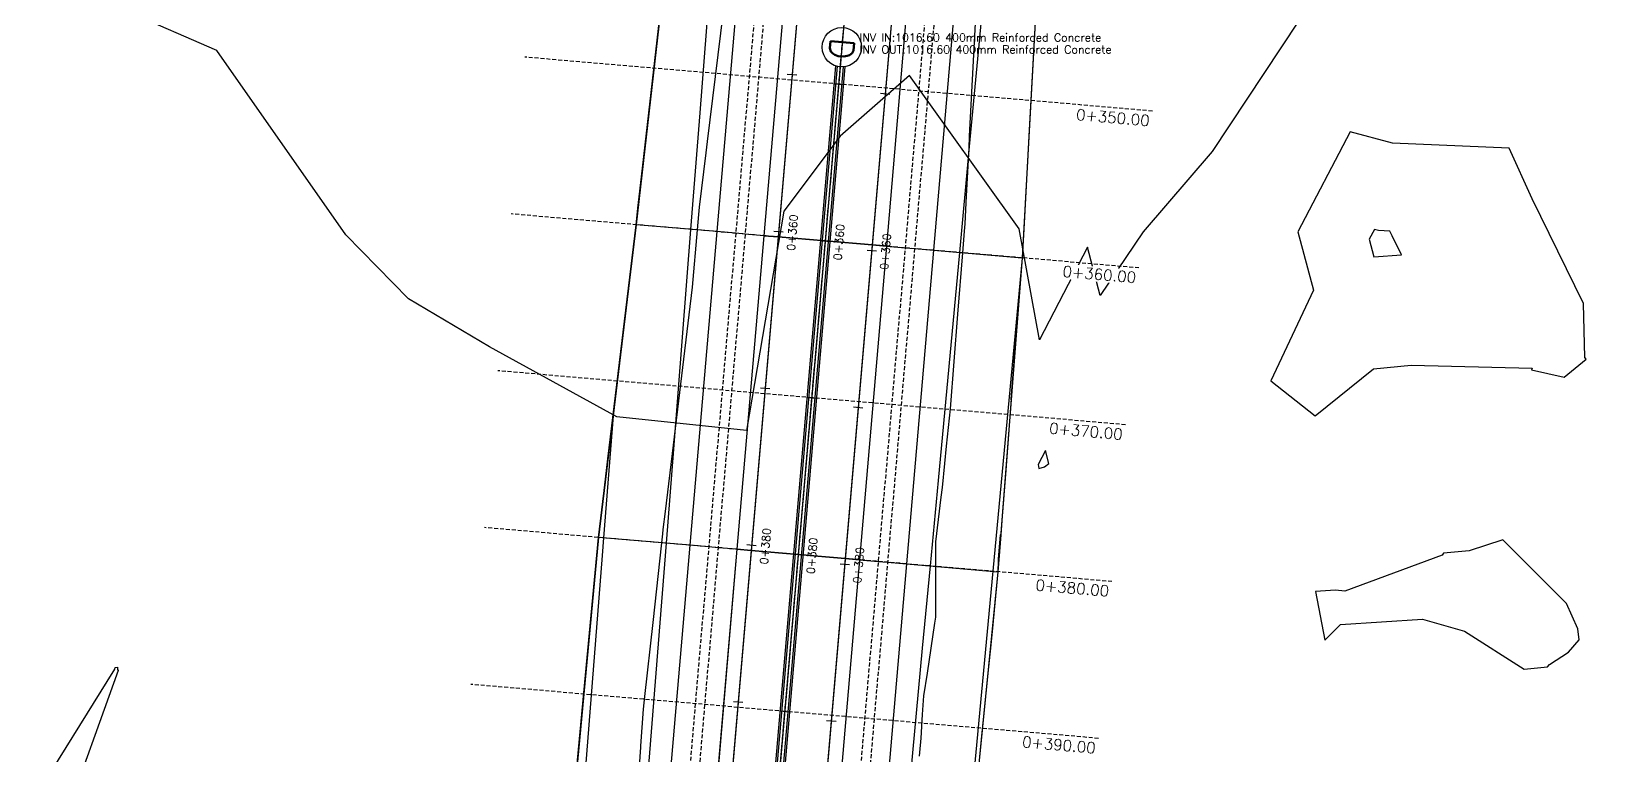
# Model space of a CAD drawing. Header units: metres. Extents: x 517023 to 519141, y 3924953 to 3927827.
# Drawn here: x 517780.4 to 517879.9, y 3925561.9 to 3925607.9 of the extents above; entities that cross this region are included whole.
import ezdxf
from ezdxf.enums import TextEntityAlignment as Align

# ---------------------------------------------------------------- set-up
doc = ezdxf.new("R2010")
doc.units = ezdxf.units.M
for name, pattern in [('CENTER', [2, 1.25, -0.25, 0.25, -0.25]), ('CENTER2', [1.125, 0.75, -0.125, 0.125, -0.125]), ('HIDDEN', [0.375, 0.25, -0.125])]:
    doc.linetypes.add(name, pattern=pattern)
for name, color, linetype in [('C-ROAD', 7, 'Continuous'), ('C-ROAD-CNTR-N', 92, 'Continuous'), ('C-ROAD-CORR', 5, 'Continuous'), ('C-ROAD-LINK', 150, 'Continuous'), ('C-ROAD-SAMP', 150, 'HIDDEN'), ('C-ROAD-SAMP-TEXT', 11, 'Continuous'), ('C-ROAD-STAN-MAJR', 11, 'Continuous'), ('C-ROAD-STAN-MINR', 11, 'Continuous'), ('C-STRM-CNTR', 170, 'CENTER2'), ('C-STRM-PIPE', 170, 'Continuous'), ('C-STRM-STRC', 170, 'Continuous'), ('C-STRM-TEXT', 7, 'Continuous'), ('C-TINN-BNDY', 110, 'Continuous'), ('C-TOPO-FEAT', 94, 'Continuous'), ('C-TOPO-MAJR', 9, 'Continuous'), ('C-TOPO-MINR', 8, 'Continuous'), ('C-TOPO-MINR-N', 11, 'Continuous')]:
    doc.layers.add(name, color=color, linetype=linetype)
doc.styles.add('SHR', font='SIMPLEX', dxfattribs={"height": 0.75})
doc.styles.get("Standard").update_dxf_attribs({"font": 'simplex.shx'})

# ---------------------------------------------------------------- blocks, each defined once
blk = doc.blocks.new('AeccTickLine')
blk.add_line((0, -0.5), (0, 0.5))
blk = doc.blocks.new('Storm Manhole')
at = {"color": 0, "linetype": 'ByBlock', "lineweight": -2}
blk.add_circle((0, 0), 0.0625, dxfattribs=at)
at = {"color": 0, "linetype": 'ByBlock', "lineweight": -2, "style": 'SHR'}
blk.add_text('D', height=0.075, dxfattribs=at).set_placement((0.0051, -0.0375), align=Align.CENTER)

msp = doc.modelspace()

# ---------------------------------------------------------------- linework, layer by layer
at = {"layer": 'C-ROAD', "color": 7, "linetype": 'Continuous', "lineweight": -3, "flags": 128}
for points in [[(517860.254, 3925755.605), (517845.968, 3925718.484, 0.070526), (517833.983, 3925666.496), (517811.169, 3925401.107)], [(517865.854, 3925753.45), (517851.567, 3925716.329, 0.070526), (517839.961, 3925665.983), (517817.146, 3925400.593)]]:
    msp.add_lwpolyline(points, format="xyb", dxfattribs=at)
at = {"layer": 'C-ROAD-CNTR-N', "color": 92, "linetype": 'Continuous', "lineweight": -3, "flags": 128}
msp.add_lwpolyline([(517863.054, 3925754.527), (517848.768, 3925717.406, 0.070526), (517836.972, 3925666.24), (517814.158, 3925400.85)], format="xyb", dxfattribs=at)
at = {"layer": 'C-ROAD-CORR', "color": 161, "linetype": 'Continuous', "lineweight": -3}
for p, q in [((517823.941, 3925595.22, 1023.174), (517818.806, 3925595.662, 1025.751)), ((517825.137, 3925595.118, 1022.874), (517823.941, 3925595.22, 1023.174)), ((517825.735, 3925595.066, 1022.874), (517825.137, 3925595.118, 1022.874)), ((517826.93, 3925594.963, 1023.174), (517825.735, 3925595.066, 1022.874)), ((517827.827, 3925594.886, 1023.21), (517826.93, 3925594.963, 1023.174)), ((517830.816, 3925594.629, 1023.27), (517827.827, 3925594.886, 1023.21)), ((517830.816, 3925594.629, 1023.27), (517833.805, 3925594.372, 1023.21)), ((517833.805, 3925594.372, 1023.21), (517834.702, 3925594.295, 1023.174)), ((517834.702, 3925594.295, 1023.174), (517835.897, 3925594.193, 1022.874)), ((517835.897, 3925594.193, 1022.874), (517836.495, 3925594.141, 1022.874)), ((517836.495, 3925594.141, 1022.874), (517837.691, 3925594.038, 1023.174)), ((517837.691, 3925594.038, 1023.174), (517843.329, 3925593.554, 1026.004)), ((517822.228, 3925575.294, 1023.249), (517816.43, 3925575.792, 1026.159)), ((517823.424, 3925575.191, 1022.949), (517822.228, 3925575.294, 1023.249)), ((517824.022, 3925575.14, 1022.949), (517823.424, 3925575.191, 1022.949)), ((517825.217, 3925575.037, 1023.249), (517824.022, 3925575.14, 1022.949)), ((517826.114, 3925574.96, 1023.285), (517825.217, 3925575.037, 1023.249)), ((517829.103, 3925574.703, 1023.345), (517826.114, 3925574.96, 1023.285)), ((517829.103, 3925574.703, 1023.345), (517832.092, 3925574.446, 1023.285)), ((517832.092, 3925574.446, 1023.285), (517832.989, 3925574.369, 1023.249)), ((517832.989, 3925574.369, 1023.249), (517834.184, 3925574.266, 1022.949)), ((517834.184, 3925574.266, 1022.949), (517834.782, 3925574.215, 1022.949)), ((517834.782, 3925574.215, 1022.949), (517835.978, 3925574.112, 1023.249)), ((517835.978, 3925574.112, 1023.249), (517841.79, 3925573.612, 1026.166))]:
    msp.add_line(p, q, dxfattribs=at)
at = {"layer": 'C-ROAD-CORR', "color": 6, "linetype": 'Continuous', "lineweight": -3}
for p, q in [((517823.941, 3925595.22, 1023.174), (517818.806, 3925595.662, 1025.751)), ((517825.137, 3925595.118, 1022.874), (517823.941, 3925595.22, 1023.174)), ((517825.735, 3925595.066, 1022.874), (517825.137, 3925595.118, 1022.874)), ((517826.93, 3925594.963, 1023.174), (517825.735, 3925595.066, 1022.874)), ((517826.931, 3925594.963, 1022.974), (517827.825, 3925594.887, 1023.01)), ((517827.829, 3925594.886, 1023.01), (517830.814, 3925594.63, 1023.07)), ((517833.807, 3925594.372, 1023.01), (517830.814, 3925594.63, 1023.07)), ((517834.701, 3925594.295, 1022.974), (517833.803, 3925594.373, 1023.01)), ((517834.702, 3925594.295, 1023.174), (517835.897, 3925594.193, 1022.874)), ((517835.897, 3925594.193, 1022.874), (517836.495, 3925594.141, 1022.874)), ((517836.495, 3925594.141, 1022.874), (517837.691, 3925594.038, 1023.174)), ((517837.691, 3925594.038, 1023.174), (517843.329, 3925593.554, 1026.004)), ((517822.228, 3925575.294, 1023.249), (517816.43, 3925575.792, 1026.159)), ((517823.424, 3925575.191, 1022.949), (517822.228, 3925575.294, 1023.249)), ((517824.022, 3925575.14, 1022.949), (517823.424, 3925575.191, 1022.949)), ((517825.217, 3925575.037, 1023.249), (517824.022, 3925575.14, 1022.949)), ((517825.218, 3925575.037, 1023.049), (517826.112, 3925574.96, 1023.085)), ((517826.116, 3925574.96, 1023.085), (517829.101, 3925574.703, 1023.145)), ((517832.094, 3925574.446, 1023.085), (517829.101, 3925574.703, 1023.145)), ((517832.988, 3925574.369, 1023.049), (517832.09, 3925574.446, 1023.085)), ((517832.989, 3925574.369, 1023.249), (517834.184, 3925574.266, 1022.949)), ((517834.184, 3925574.266, 1022.949), (517834.782, 3925574.215, 1022.949)), ((517834.782, 3925574.215, 1022.949), (517835.978, 3925574.112, 1023.249)), ((517835.978, 3925574.112, 1023.249), (517841.79, 3925573.612, 1026.166))]:
    msp.add_line(p, q, dxfattribs=at)
at = {"layer": 'C-ROAD-CORR', "color": 11, "linetype": 'Continuous', "lineweight": -3}
for p, q in [((517823.941, 3925595.22, 1023.174), (517818.806, 3925595.662, 1025.751)), ((517825.137, 3925595.118, 1022.874), (517823.941, 3925595.22, 1023.174)), ((517826.93, 3925594.963, 1023.174), (517825.735, 3925595.066, 1022.874)), ((517826.93, 3925594.963, 1023.174), (517826.931, 3925594.963, 1022.974)), ((517827.825, 3925594.887, 1023.01), (517827.827, 3925594.886, 1023.21)), ((517827.827, 3925594.886, 1023.21), (517827.829, 3925594.886, 1023.01)), ((517830.814, 3925594.63, 1023.07), (517830.816, 3925594.629, 1023.27)), ((517833.803, 3925594.373, 1023.01), (517833.805, 3925594.372, 1023.21)), ((517833.805, 3925594.372, 1023.21), (517833.807, 3925594.372, 1023.01)), ((517834.702, 3925594.295, 1023.174), (517834.701, 3925594.295, 1022.974)), ((517834.702, 3925594.295, 1023.174), (517835.897, 3925594.193, 1022.874)), ((517836.495, 3925594.141, 1022.874), (517837.691, 3925594.038, 1023.174)), ((517837.691, 3925594.038, 1023.174), (517843.329, 3925593.554, 1026.004)), ((517822.228, 3925575.294, 1023.249), (517816.43, 3925575.792, 1026.159)), ((517823.424, 3925575.191, 1022.949), (517822.228, 3925575.294, 1023.249)), ((517825.217, 3925575.037, 1023.249), (517824.022, 3925575.14, 1022.949)), ((517825.217, 3925575.037, 1023.249), (517825.218, 3925575.037, 1023.049)), ((517826.112, 3925574.96, 1023.085), (517826.114, 3925574.96, 1023.285)), ((517826.114, 3925574.96, 1023.285), (517826.116, 3925574.96, 1023.085)), ((517829.101, 3925574.703, 1023.145), (517829.103, 3925574.703, 1023.345)), ((517832.09, 3925574.446, 1023.085), (517832.092, 3925574.446, 1023.285)), ((517832.092, 3925574.446, 1023.285), (517832.094, 3925574.446, 1023.085)), ((517832.989, 3925574.369, 1023.249), (517832.988, 3925574.369, 1023.049)), ((517832.989, 3925574.369, 1023.249), (517834.184, 3925574.266, 1022.949)), ((517834.782, 3925574.215, 1022.949), (517835.978, 3925574.112, 1023.249)), ((517835.978, 3925574.112, 1023.249), (517841.79, 3925573.612, 1026.166))]:
    msp.add_line(p, q, dxfattribs=at)
at = {"layer": 'C-ROAD-CORR', "color": 20, "linetype": 'Continuous', "lineweight": -3}
for p, q in [((517823.941, 3925595.22, 1023.174), (517818.806, 3925595.662, 1025.751)), ((517837.691, 3925594.038, 1023.174), (517843.329, 3925593.554, 1026.004)), ((517822.228, 3925575.294, 1023.249), (517816.43, 3925575.792, 1026.159)), ((517835.978, 3925574.112, 1023.249), (517841.79, 3925573.612, 1026.166))]:
    msp.add_line(p, q, dxfattribs=at)
at = {"layer": 'C-ROAD-CORR', "color": 149, "linetype": 'Continuous', "lineweight": -3}
for p, q in [((517827.827, 3925594.886, 1023.21), (517826.93, 3925594.963, 1023.174)), ((517830.816, 3925594.629, 1023.27), (517827.827, 3925594.886, 1023.21)), ((517830.816, 3925594.629, 1023.27), (517833.805, 3925594.372, 1023.21)), ((517833.805, 3925594.372, 1023.21), (517834.702, 3925594.295, 1023.174)), ((517826.114, 3925574.96, 1023.285), (517825.217, 3925575.037, 1023.249)), ((517829.103, 3925574.703, 1023.345), (517826.114, 3925574.96, 1023.285)), ((517829.103, 3925574.703, 1023.345), (517832.092, 3925574.446, 1023.285)), ((517832.092, 3925574.446, 1023.285), (517832.989, 3925574.369, 1023.249))]:
    msp.add_line(p, q, dxfattribs=at)
at = {"layer": 'C-ROAD-CORR', "color": 41, "linetype": 'Continuous', "lineweight": -3}
for p, q in [((517826.931, 3925594.963, 1022.974), (517827.825, 3925594.887, 1023.01)), ((517827.829, 3925594.886, 1023.01), (517830.814, 3925594.63, 1023.07)), ((517833.807, 3925594.372, 1023.01), (517830.814, 3925594.63, 1023.07)), ((517834.701, 3925594.295, 1022.974), (517833.803, 3925594.373, 1023.01)), ((517825.218, 3925575.037, 1023.049), (517826.112, 3925574.96, 1023.085)), ((517826.116, 3925574.96, 1023.085), (517829.101, 3925574.703, 1023.145)), ((517832.094, 3925574.446, 1023.085), (517829.101, 3925574.703, 1023.145)), ((517832.988, 3925574.369, 1023.049), (517832.09, 3925574.446, 1023.085))]:
    msp.add_line(p, q, dxfattribs=at)
at = {"layer": 'C-ROAD-CORR', "color": 150, "linetype": 'CENTER', "lineweight": -3, "flags": 128}
msp.add_lwpolyline([(517908.941, 3925944.474), (517904.924, 3925924.882), (517900.908, 3925905.289), (517896.892, 3925885.697), (517892.875, 3925866.104), (517888.859, 3925846.512), (517886.235, 3925833.71), (517884.796, 3925826.929), (517880.119, 3925807.485), (517876.281, 3925793.64), (517874.668, 3925788.243), (517868.452, 3925769.235), (517863.054, 3925754.527), (517861.498, 3925750.484), (517854.314, 3925731.819), (517848.768, 3925717.406), (517847.183, 3925713.134), (517841.475, 3925693.976), (517841.066, 3925692.239), (517837.844, 3925674.318), (517836.972, 3925666.24), (517835.955, 3925654.409), (517834.242, 3925634.482), (517832.529, 3925614.556), (517830.816, 3925594.629), (517829.103, 3925574.703), (517827.39, 3925554.776), (517825.677, 3925534.85), (517823.964, 3925514.923), (517822.251, 3925494.997), (517820.538, 3925475.07), (517818.825, 3925455.144), (517817.112, 3925435.217), (517815.399, 3925415.291), (517814.158, 3925400.85)], dxfattribs=at)
at = {"layer": 'C-ROAD-CORR', "color": 11, "linetype": 'Continuous', "lineweight": -3, "flags": 128}
for points in [[(517854.565, 3925753.153), (517847.267, 3925734.531), (517842.715, 3925719.735), (517839.005, 3925716.054), (517835.537, 3925695.404), (517835.299, 3925693.568), (517827.331, 3925675.683), (517826.277, 3925667.159), (517823.824, 3925655.452), (517823.576, 3925635.399), (517821.071, 3925615.541), (517818.806, 3925595.662), (517816.43, 3925575.792), (517814.558, 3925555.879), (517813.445, 3925535.901), (517814.214, 3925515.762), (517816.515, 3925495.49), (517811.864, 3925475.816), (517808.153, 3925456.061), (517808.444, 3925435.963), (517799.495, 3925416.658), (517796.319, 3925402.384)], [(517865.426, 3925748.972), (517861.787, 3925728.943), (517856.609, 3925714.388), (517854.394, 3925710.558), (517848.436, 3925692.301), (517848.051, 3925690.629), (517845.203, 3925673.362), (517844.582, 3925665.585), (517844.964, 3925653.634), (517845.686, 3925633.499), (517844.421, 3925613.534), (517843.329, 3925593.554), (517841.79, 3925573.612), (517839.812, 3925553.709), (517838.052, 3925533.786), (517833.429, 3925514.11), (517830.393, 3925494.297), (517830.118, 3925474.247), (517828.639, 3925454.3), (517827.56, 3925434.319), (517826.252, 3925414.358), (517826.91, 3925399.754)]]:
    msp.add_lwpolyline(points, dxfattribs=at)
at = {"layer": 'C-ROAD-CORR', "color": 5, "linetype": 'Continuous', "lineweight": -3, "flags": 128}
for points in [[(517857.858, 3925751.885), (517850.675, 3925733.22), (517845.128, 3925718.807), (517843.51, 3925714.446), (517837.683, 3925694.888), (517837.265, 3925693.115), (517833.976, 3925674.82), (517833.086, 3925666.574), (517832.069, 3925654.743), (517830.356, 3925634.816), (517828.643, 3925614.89), (517826.93, 3925594.963), (517825.217, 3925575.037), (517823.504, 3925555.11), (517821.791, 3925535.184), (517820.078, 3925515.257), (517818.365, 3925495.331), (517816.652, 3925475.404), (517814.939, 3925455.478), (517813.226, 3925435.551), (517811.513, 3925415.625), (517810.272, 3925401.184)], [(517858.698, 3925751.562), (517851.515, 3925732.896), (517845.968, 3925718.484), (517844.358, 3925714.143), (517838.558, 3925694.677), (517838.142, 3925692.913), (517834.869, 3925674.704), (517833.983, 3925666.496), (517832.966, 3925654.666), (517831.253, 3925634.739), (517829.54, 3925614.813), (517827.827, 3925594.886), (517826.114, 3925574.96), (517824.401, 3925555.033), (517822.688, 3925535.107), (517820.975, 3925515.18), (517819.262, 3925495.254), (517817.549, 3925475.327), (517815.836, 3925455.401), (517814.123, 3925435.474), (517812.41, 3925415.548), (517811.169, 3925401.107)], [(517864.298, 3925749.407), (517857.114, 3925730.741), (517851.567, 3925716.329), (517850.008, 3925712.125), (517844.391, 3925693.274), (517843.989, 3925691.565), (517840.819, 3925673.931), (517839.961, 3925665.983), (517838.944, 3925654.152), (517837.231, 3925634.225), (517835.518, 3925614.299), (517833.805, 3925594.372), (517832.092, 3925574.446), (517830.379, 3925554.519), (517828.666, 3925534.593), (517826.953, 3925514.666), (517825.24, 3925494.74), (517823.527, 3925474.813), (517821.814, 3925454.887), (517820.101, 3925434.96), (517818.388, 3925415.034), (517817.146, 3925400.593)], [(517865.138, 3925749.083), (517857.954, 3925730.418), (517852.407, 3925716.005), (517850.856, 3925711.822), (517845.266, 3925693.063), (517844.866, 3925691.363), (517841.711, 3925673.815), (517840.858, 3925665.905), (517839.841, 3925654.075), (517838.128, 3925634.148), (517836.415, 3925614.222), (517834.702, 3925594.295), (517832.989, 3925574.369), (517831.276, 3925554.442), (517829.563, 3925534.516), (517827.85, 3925514.589), (517826.137, 3925494.663), (517824.424, 3925474.736), (517822.711, 3925454.81), (517820.998, 3925434.883), (517819.285, 3925414.957), (517818.043, 3925400.516)]]:
    msp.add_lwpolyline(points, dxfattribs=at)
at = {"layer": 'C-ROAD-CORR', "color": 92, "linetype": 'HIDDEN', "lineweight": -3, "flags": 128}
for points in [[(517859.074, 3925729.987), (517853.527, 3925715.574), (517851.986, 3925711.419), (517846.433, 3925692.783), (517846.035, 3925691.093), (517842.901, 3925673.661), (517842.053, 3925665.803), (517841.036, 3925653.972), (517839.323, 3925634.046), (517837.61, 3925614.119), (517835.897, 3925594.193), (517834.184, 3925574.266), (517832.471, 3925554.34), (517830.758, 3925534.413), (517829.045, 3925514.487), (517827.332, 3925494.56), (517825.619, 3925474.634), (517823.906, 3925454.707), (517822.193, 3925434.781)], [(517859.634, 3925729.771), (517854.087, 3925715.359), (517852.551, 3925711.217), (517847.017, 3925692.642), (517846.62, 3925690.958), (517843.496, 3925673.583), (517842.651, 3925665.751), (517841.634, 3925653.921), (517839.921, 3925633.994), (517838.208, 3925614.068), (517836.495, 3925594.141), (517834.782, 3925574.215), (517833.069, 3925554.288), (517831.356, 3925534.362), (517829.643, 3925514.435), (517827.93, 3925494.509), (517826.217, 3925474.582), (517824.504, 3925454.656), (517822.791, 3925434.729)], [(517832.191, 3925675.052), (517831.293, 3925666.728), (517830.276, 3925654.897), (517828.563, 3925634.971), (517826.85, 3925615.044), (517825.137, 3925595.118), (517823.424, 3925575.191), (517821.711, 3925555.265), (517819.998, 3925535.338), (517818.285, 3925515.412)], [(517832.786, 3925674.975), (517831.891, 3925666.676), (517830.874, 3925654.846), (517829.161, 3925634.919), (517827.448, 3925614.993), (517825.735, 3925595.066), (517824.022, 3925575.14), (517822.309, 3925555.213), (517820.596, 3925535.287), (517818.883, 3925515.36)]]:
    msp.add_lwpolyline(points, dxfattribs=at)
at = {"layer": 'C-ROAD-CORR', "color": 1, "linetype": 'Continuous', "lineweight": -3, "flags": 128}
for points in [[(517860.754, 3925729.34), (517855.207, 3925714.928), (517853.681, 3925710.813), (517848.183, 3925692.362), (517847.789, 3925690.689), (517844.686, 3925673.429), (517843.847, 3925665.649), (517842.83, 3925653.818), (517841.117, 3925633.891), (517839.404, 3925613.965), (517837.691, 3925594.038), (517835.978, 3925574.112), (517834.265, 3925554.185), (517832.552, 3925534.259), (517830.839, 3925514.332), (517829.126, 3925494.406), (517827.413, 3925474.479), (517825.7, 3925454.553), (517823.987, 3925434.626)], [(517861.787, 3925728.943), (517856.609, 3925714.388), (517854.394, 3925710.558), (517848.436, 3925692.301), (517848.051, 3925690.629), (517845.203, 3925673.362), (517844.582, 3925665.585), (517844.964, 3925653.634), (517845.686, 3925633.499), (517844.421, 3925613.534), (517843.329, 3925593.554), (517841.79, 3925573.612), (517839.812, 3925553.709), (517838.052, 3925533.786), (517833.429, 3925514.11), (517830.393, 3925494.297), (517830.118, 3925474.247), (517828.639, 3925454.3), (517827.56, 3925434.319)], [(517827.331, 3925675.683), (517826.277, 3925667.159), (517823.824, 3925655.452), (517823.576, 3925635.399), (517821.071, 3925615.541), (517818.806, 3925595.662), (517816.43, 3925575.792), (517814.558, 3925555.879), (517813.445, 3925535.901), (517814.214, 3925515.762)], [(517831.001, 3925675.207), (517830.097, 3925666.831), (517829.08, 3925655), (517827.367, 3925635.073), (517825.654, 3925615.147), (517823.941, 3925595.22), (517822.228, 3925575.294), (517820.515, 3925555.367), (517818.802, 3925535.441), (517817.089, 3925515.514)]]:
    msp.add_lwpolyline(points, dxfattribs=at)
at = {"layer": 'C-ROAD-LINK', "color": 83, "linetype": 'Continuous', "lineweight": -3}
for p, q in [((517825.735, 3925595.066, 1022.874), (517825.137, 3925595.118, 1022.874)), ((517835.897, 3925594.193, 1022.874), (517836.495, 3925594.141, 1022.874)), ((517824.022, 3925575.14, 1022.949), (517823.424, 3925575.191, 1022.949)), ((517834.184, 3925574.266, 1022.949), (517834.782, 3925574.215, 1022.949))]:
    msp.add_line(p, q, dxfattribs=at)
at = {"layer": 'C-STRM-CNTR', "color": 6, "linetype": 'CENTER2', "lineweight": -3}
msp.add_lwpolyline([(517831.767, 3925605.69), (517822.884, 3925502.357)], dxfattribs=at)
at = {"layer": 'C-STRM-PIPE', "color": 150, "linetype": 'Continuous', "lineweight": -3}
for p, q in [((517831.471, 3925605.752), (517822.582, 3925502.347)), ((517832.069, 3925605.701), (517823.179, 3925502.295))]:
    msp.add_line(p, q, dxfattribs=at)
at = {"layer": 'C-STRM-PIPE', "color": 140, "linetype": 'Continuous', "lineweight": -3}
for p, q in [((517831.569, 3925605.723), (517822.683, 3925502.359)), ((517831.967, 3925605.689), (517823.082, 3925502.324))]:
    msp.add_line(p, q, dxfattribs=at)
at = {"layer": 'C-TINN-BNDY', "color": 110, "linetype": 'Continuous', "lineweight": -3}
for points in [[(517875.19, 3925766.881, 1025.553), (517861.787, 3925728.943, 1025.291), (517856.609, 3925714.388, 1024.969), (517848.051, 3925690.629, 1023.695), (517845.203, 3925673.362, 1023.367), (517844.964, 3925653.634, 1024.02), (517845.686, 3925633.499, 1025.317), (517844.421, 3925613.534, 1025.617), (517843.329, 3925593.554, 1026.004), (517841.79, 3925573.612, 1026.166), (517839.812, 3925553.709, 1026.108), (517838.052, 3925533.786, 1026.159), (517833.429, 3925514.11, 1024.774), (517830.393, 3925494.297, 1024.185)], [(517811.864, 3925475.816, 1024.528), (517814.214, 3925515.762, 1024.917), (517813.445, 3925535.901, 1026.088), (517814.558, 3925555.879, 1026.313), (517816.43, 3925575.792, 1026.159), (517818.806, 3925595.662, 1025.751), (517821.071, 3925615.541, 1025.399), (517823.576, 3925635.399, 1024.926), (517823.824, 3925655.452, 1025.586), (517827.331, 3925675.683, 1024.957), (517839.005, 3925716.054, 1022.908), (517847.267, 3925734.531, 1025.064), (517854.565, 3925753.153, 1025.676)], [(517815.037, 3925560.967, -0.017), (517815.501, 3925565.912, -0.075), (517816.43, 3925575.792, 0), (517816.487, 3925576.269, -0.002), (517816.545, 3925576.749, -0.005), (517817.026, 3925580.78, -0.002), (517818.806, 3925595.662, 0), (517818.926, 3925596.715, 0.003), (517819.152, 3925598.696, -0.009), (517821.071, 3925615.541, 0)]]:
    msp.add_polyline3d(points, dxfattribs=at)
at = {"layer": 'C-TOPO-FEAT', "color": 94, "linetype": 'Continuous', "lineweight": -3, "flags": 128}
for points in [[(517857.859, 3925751.885), (517850.676, 3925733.219), (517845.129, 3925718.807), (517843.511, 3925714.445), (517837.684, 3925694.888), (517837.266, 3925693.115), (517833.977, 3925674.82), (517833.087, 3925666.573), (517832.07, 3925654.743), (517830.357, 3925634.816), (517828.644, 3925614.89), (517826.931, 3925594.963), (517825.218, 3925575.037), (517823.505, 3925555.11), (517821.792, 3925535.184), (517820.079, 3925515.257), (517818.366, 3925495.331), (517816.653, 3925475.404), (517814.94, 3925455.478), (517813.227, 3925435.551), (517811.514, 3925415.625), (517810.273, 3925401.184)], [(517858.698, 3925751.562), (517851.515, 3925732.896), (517845.968, 3925718.484), (517844.358, 3925714.143), (517838.558, 3925694.677), (517838.142, 3925692.913), (517834.869, 3925674.704), (517833.983, 3925666.496), (517832.966, 3925654.666), (517831.253, 3925634.739), (517829.54, 3925614.813), (517827.827, 3925594.886), (517826.114, 3925574.96), (517824.401, 3925555.033), (517822.688, 3925535.107), (517820.975, 3925515.18), (517819.262, 3925495.254), (517817.549, 3925475.327), (517815.836, 3925455.401), (517814.123, 3925435.474), (517812.41, 3925415.548), (517811.169, 3925401.107)], [(517861.498, 3925750.484), (517854.314, 3925731.819), (517848.768, 3925717.406), (517847.183, 3925713.134), (517841.475, 3925693.976), (517841.066, 3925692.239), (517837.844, 3925674.318), (517836.972, 3925666.24), (517835.955, 3925654.409), (517834.242, 3925634.482), (517832.529, 3925614.556), (517830.816, 3925594.629), (517829.103, 3925574.703), (517827.39, 3925554.776), (517825.677, 3925534.85), (517823.964, 3925514.923), (517822.251, 3925494.997), (517820.538, 3925475.07), (517818.825, 3925455.144), (517817.112, 3925435.217), (517815.399, 3925415.291), (517814.158, 3925400.85)], [(517864.298, 3925749.407), (517857.114, 3925730.741), (517851.567, 3925716.329), (517850.008, 3925712.125), (517844.391, 3925693.274), (517843.989, 3925691.565), (517840.819, 3925673.931), (517839.961, 3925665.983), (517838.944, 3925654.152), (517837.231, 3925634.225), (517835.518, 3925614.299), (517833.805, 3925594.372), (517832.092, 3925574.446), (517830.379, 3925554.519), (517828.666, 3925534.593), (517826.953, 3925514.666), (517825.24, 3925494.74), (517823.527, 3925474.813), (517821.814, 3925454.887), (517820.101, 3925434.96), (517818.388, 3925415.034), (517817.146, 3925400.593)], [(517865.137, 3925749.084), (517857.953, 3925730.418), (517852.406, 3925716.006), (517850.855, 3925711.822), (517845.265, 3925693.064), (517844.865, 3925691.363), (517841.71, 3925673.815), (517840.857, 3925665.906), (517839.84, 3925654.075), (517838.127, 3925634.148), (517836.414, 3925614.222), (517834.701, 3925594.295), (517832.988, 3925574.369), (517831.275, 3925554.442), (517829.562, 3925534.516), (517827.849, 3925514.589), (517826.136, 3925494.663), (517824.423, 3925474.736), (517822.71, 3925454.81), (517820.997, 3925434.883), (517819.284, 3925414.957), (517818.042, 3925400.516)]]:
    msp.add_lwpolyline(points, dxfattribs=at)
at = {"layer": 'C-TOPO-MAJR', "color": 9, "linetype": 'Continuous', "lineweight": -3}
for points in [[(517818.806, 3925595.662), (517818.806, 3925595.662), (517818.932, 3925596.71), (517818.932, 3925596.716), (517818.984, 3925597.22)], [(517843.329, 3925593.554), (517842.614, 3925584.586), (517842.61, 3925584.541), (517842.634, 3925584.542)], [(517841.974, 3925575.99), (517841.928, 3925575.939), (517841.796, 3925574.43), (517841.795, 3925574.316), (517841.79, 3925573.612)]]:
    msp.add_lwpolyline(points, dxfattribs=at)
at = {"layer": 'C-TOPO-MAJR', "color": 9, "linetype": 'Continuous', "lineweight": -3, "elevation": 1030}
msp.add_lwpolyline([(517866.823, 3925594.943), (517866.68, 3925595.257), (517865.954, 3925595.288), (517865.692, 3925595.36), (517865.368, 3925594.737), (517865.663, 3925593.625), (517867.403, 3925593.754), (517866.823, 3925594.943)], close=True, dxfattribs=at)
at = {"layer": 'C-TOPO-MINR', "color": 8, "linetype": 'Continuous', "lineweight": -3}
for points, elevation in [([(517824.689, 3925611.975), (517823.325, 3925600.954), (517823.235, 3925600.222), (517822.808, 3925596.778), (517822.768, 3925596.301), (517822.686, 3925595.328), (517822.377, 3925591.691), (517822.165, 3925589.94), (517821.16, 3925581.654), (517820.649, 3925577.445), (517820.51, 3925576.299), (517820.479, 3925576.011), (517820.418, 3925575.45), (517819.866, 3925570.377), (517819.354, 3925565.695), (517819.266, 3925564.889), (517819.101, 3925562.545), (517819.095, 3925562.468), (517818.729, 3925557.269)], -2), ([(517860.874, 3925608.587), (517855.399, 3925600.313), (517851.018, 3925595.217), (517848.284, 3925591.154), (517847.465, 3925594.239), (517844.433, 3925588.34), (517843.13, 3925595.396), (517836.166, 3925605.144), (517831.761, 3925601.284), (517828.182, 3925596.521), (517825.815, 3925582.589), (517817.59, 3925583.46), (517809.511, 3925587.899), (517804.367, 3925590.944), (517800.371, 3925595.007), (517792.189, 3925606.728), (517786.532, 3925609.193)], 1026), ([(517840.341, 3925608.459), (517839.97, 3925601.279), (517839.932, 3925600.529), (517839.775, 3925597.503), (517839.683, 3925595.72), (517839.645, 3925595.24), (517839.536, 3925593.88), (517839.225, 3925589.972), (517838.745, 3925583.96), (517838.503, 3925581.585), (517838.393, 3925580.499), (517838.237, 3925578.966), (517838.162, 3925578.347), (517837.819, 3925575.502), (517837.819, 3925574.961), (517837.82, 3925573.954), (517837.822, 3925572.06), (517837.823, 3925571.087), (517837.823, 3925570.724), (517837.767, 3925570.352), (517837.284, 3925567.162), (517837.068, 3925565.738), (517836.986, 3925564.54), (517836.883, 3925563.038), (517836.863, 3925562.813), (517836.823, 3925562.37), (517836.778, 3925561.904)], -2), ([(517780.409, 3925558.869), (517785.72, 3925567.428), (517785.741, 3925567.531), (517785.877, 3925567.553), (517785.883, 3925567.407), (517785.921, 3925567.336), (517782.468, 3925557.719)], 1026)]:
    msp.add_lwpolyline(points, dxfattribs=dict(at, elevation=elevation))
at = {"layer": 'C-TOPO-MINR', "color": 8, "linetype": 'Continuous', "lineweight": -3, "elevation": 1028}
for points in [[(517859.125, 3925585.736), (517861.922, 3925583.513), (517865.639, 3925586.509), (517868.033, 3925586.746), (517875.716, 3925586.555), (517875.662, 3925586.447), (517875.658, 3925586.432), (517877.745, 3925585.972), (517879.145, 3925587.125), (517879.06, 3925587.222), (517878.962, 3925590.649), (517875.709, 3925597.314), (517874.244, 3925600.524), (517866.832, 3925600.839), (517864.156, 3925601.571), (517860.84, 3925595.203), (517861.825, 3925591.497), (517859.125, 3925585.736)], [(517844.744, 3925580.275), (517845.023, 3925580.484), (517844.8, 3925581.323), (517844.343, 3925580.433), (517844.386, 3925580.169), (517844.744, 3925580.275)], [(517871.408, 3925569.844), (517875.201, 3925567.416), (517875.624, 3925567.475), (517876.683, 3925567.561), (517876.809, 3925567.727), (517878.016, 3925568.504), (517878.705, 3925569.287), (517878.617, 3925569.979), (517877.895, 3925571.592), (517873.846, 3925575.633), (517871.701, 3925574.93), (517870.074, 3925574.788), (517869.987, 3925574.667), (517863.814, 3925572.384), (517863.229, 3925572.434), (517861.962, 3925572.365), (517862.553, 3925569.267), (517863.534, 3925570.255), (517868.744, 3925570.59), (517871.408, 3925569.844)]]:
    msp.add_lwpolyline(points, close=True, dxfattribs=at)
at = {"layer": 'C-TOPO-MINR-N', "color": 11, "linetype": 'Continuous', "lineweight": -3}
for points, elevation in [([(517813.564, 3925483.01), (517815.366, 3925505.613), (517816.041, 3925515.604), (517816.986, 3925527.652), (517817.605, 3925535.544), (517818.786, 3925550.606), (517819.168, 3925555.483), (517819.541, 3925560.238), (517820.732, 3925575.423), (517821.201, 3925581.408), (517822.295, 3925595.362), (517822.876, 3925602.765), (517823.858, 3925615.301), (517824.629, 3925625.134), (517825.422, 3925635.241), (517826.154, 3925644.58), (517826.985, 3925655.18), (517827.506, 3925661.826), (517827.913, 3925667.018), (517828.621, 3925671.557), (517829.229, 3925675.437), (517831.342, 3925684.687), (517831.457, 3925685.598), (517832.784, 3925694.538)], 1024), ([(517844.971, 3925654.23), (517844.954, 3925653.95), (517844.925, 3925653.638), (517844.888, 3925653.244), (517843.062, 3925633.724), (517841.956, 3925621.902), (517841.199, 3925613.811), (517839.967, 3925600.631), (517839.337, 3925593.897), (517837.982, 3925579.413), (517837.474, 3925573.983), (517836.985, 3925568.752), (517835.612, 3925554.07), (517835.168, 3925549.322), (517833.749, 3925534.156), (517832.935, 3925525.455), (517831.886, 3925514.242), (517830.509, 3925499.513)], 1024), ([(517843.34, 3925593.742), (517843.322, 3925593.554), (517843.32, 3925593.528), (517841.46, 3925573.641), (517839.667, 3925554.478), (517839.597, 3925553.727), (517837.839, 3925534.933), (517837.734, 3925533.813), (517837.52, 3925531.521)], 1026), ([(517817.355, 3925583.525), (517816.746, 3925575.765), (517816.659, 3925574.649), (517815.183, 3925555.826), (517813.669, 3925536.518), (517813.62, 3925535.886), (517813.503, 3925534.395)], 1026)]:
    msp.add_lwpolyline(points, dxfattribs=dict(at, elevation=elevation))

# ---------------------------------------------------------------- block references
at = {"layer": 'C-ROAD-STAN-MAJR', "color": 11, "linetype": 'Continuous', "lineweight": -3}
for p, xscale, yscale, zscale, rotation in [((517827.857, 3925595.234), 0.6000000000000001, 0.6000000000000001, 0.6000000000000001, 265.0865776087351), ((517830.816, 3925594.629), 0.5999999999999998, 0.5999999999999998, 0.5999999999999998, 265.0865776087227), ((517833.775, 3925594.024), 0.6, 0.6, 0.6, 265.0865776087142), ((517826.144, 3925575.308), 0.6000000000000001, 0.6000000000000001, 0.6000000000000001, 265.0865776087351), ((517829.103, 3925574.703), 0.5999999999999998, 0.5999999999999998, 0.5999999999999998, 265.0865776087227), ((517832.062, 3925574.098), 0.6, 0.6, 0.6, 265.0865776087142)]:
    msp.add_blockref('AeccTickLine', p, dxfattribs=dict(at, xscale=xscale, yscale=yscale, zscale=zscale, rotation=rotation))
at = {"layer": 'C-ROAD-STAN-MINR', "color": 11, "linetype": 'Continuous', "lineweight": -3}
for p, xscale, yscale, zscale, rotation in [((517828.713, 3925605.198), 0.6000000000000001, 0.6000000000000001, 0.6000000000000001, 265.0865776087351), ((517831.672, 3925604.593), 0.5999999999999998, 0.5999999999999998, 0.5999999999999998, 265.0865776087227), ((517834.632, 3925603.988), 0.6, 0.6, 0.6, 265.0865776087142), ((517827, 3925585.271), 0.6000000000000001, 0.6000000000000001, 0.6000000000000001, 265.0865776087351), ((517829.959, 3925584.666), 0.5999999999999998, 0.5999999999999998, 0.5999999999999998, 265.0865776087227), ((517832.919, 3925584.061), 0.6, 0.6, 0.6, 265.0865776087142), ((517825.287, 3925565.345), 0.6000000000000001, 0.6000000000000001, 0.6000000000000001, 265.0865776087351), ((517828.246, 3925564.74), 0.5999999999999998, 0.5999999999999998, 0.5999999999999998, 265.0865776087227), ((517831.206, 3925564.135), 0.6, 0.6, 0.6, 265.0865776087142)]:
    msp.add_blockref('AeccTickLine', p, dxfattribs=dict(at, xscale=xscale, yscale=yscale, zscale=zscale, rotation=rotation))
at = {"layer": 'C-STRM-STRC', "color": 6, "linetype": 'Continuous', "lineweight": -3, "xscale": 20.00000000000001, "yscale": 20.00000000000001, "zscale": 20.00000000000001, "rotation": 264.9637507797747}
msp.add_blockref('Storm Manhole', (517831.874, 3925606.935, 1023.023), dxfattribs=at)

# ---------------------------------------------------------------- texts
at = {"layer": 'C-ROAD-STAN-MAJR', "color": 11, "linetype": 'Continuous', "lineweight": -3, "char_height": 0.508, "attachment_point": 2, "rotation": 85.08658}
for s, insert in [('0+360', (517828.482, 3925595.181)), ('0+360', (517831.441, 3925594.576)), ('0+360', (517834.4, 3925593.971)), ('0+380', (517826.769, 3925575.254)), ('0+380', (517829.728, 3925574.649)), ('0+380', (517832.687, 3925574.044))]:
    msp.add_mtext(s, dxfattribs=dict(at, insert=insert))
at = {"layer": 'C-STRM-TEXT', "color": 7, "linetype": 'Continuous', "lineweight": -3, "char_height": 0.508, "attachment_point": 1}
for s, insert in [('INV IN:1016.60 400mm Reinforced Concrete', (517833.001, 3925607.808, 1023.023)), ('INV OUT:1016.60 400mm Reinforced Concrete', (517833.001, 3925607.046, 1023.023))]:
    msp.add_mtext(s, dxfattribs=dict(at, insert=insert))

# ---------------------------------------------------------------- next in the draw order: texts
at = {"layer": 'C-ROAD-SAMP-TEXT', "color": 11, "linetype": 'Continuous', "lineweight": -3, "char_height": 0.7, "width": 5.05, "attachment_point": 3, "rotation": 355.08658, "bg_fill": 3, "box_fill_scale": 1.181429, "bg_fill_color": 256, "bg_fill_true_color": 13158600, "bg_fill_transparency": 0}
for s, insert in [('0+350.00', (517851.449, 3925602.615)), ('0+360.00', (517850.592, 3925592.651)), ('0+370.00', (517849.736, 3925582.688)), ('0+380.00', (517848.879, 3925572.725)), ('0+390.00', (517848.023, 3925562.762))]:
    msp.add_mtext(s, dxfattribs=dict(at, insert=insert))

# ---------------------------------------------------------------- next in the draw order: linework, layer by layer
at = {"layer": 'C-ROAD-SAMP', "color": 150, "linetype": 'HIDDEN', "lineweight": -3}
for points in [[(517851.599, 3925602.88), (517831.672, 3925604.593), (517811.746, 3925606.306)], [(517850.742, 3925592.916), (517830.816, 3925594.629), (517810.889, 3925596.342)], [(517849.886, 3925582.953), (517829.959, 3925584.666), (517810.033, 3925586.379)], [(517849.029, 3925572.99), (517829.103, 3925574.703), (517809.176, 3925576.416)], [(517848.173, 3925563.027), (517828.246, 3925564.74), (517808.32, 3925566.453)]]:
    msp.add_lwpolyline(points, dxfattribs=at)
at = {"layer": 'C-TINN-BNDY', "color": 110, "linetype": 'Continuous', "lineweight": -3}
msp.add_polyline3d([(517844.421, 3925613.534, 0), (517843.794, 3925602.059, -0.013), (517843.429, 3925595.368, -0.024), (517843.329, 3925593.554, 0), (517842.638, 3925584.6, 0.012), (517842.289, 3925580.075, -0.946), (517842.062, 3925577.136, -0.609), (517841.971, 3925575.954, 0.019), (517841.849, 3925574.369, 0.027), (517841.79, 3925573.612, 0), (517841.547, 3925571.16, -0.114), (517841.456, 3925570.252, -0.176), (517841.328, 3925568.964, -0.241), (517841.189, 3925567.563, -0.207), (517840.836, 3925564.013, -0.71), (517840.795, 3925563.604, -0.641), (517840.665, 3925562.287, -0.089), (517840.624, 3925561.877, -0.085)], dxfattribs=at)

doc.saveas('drawing.dxf')
